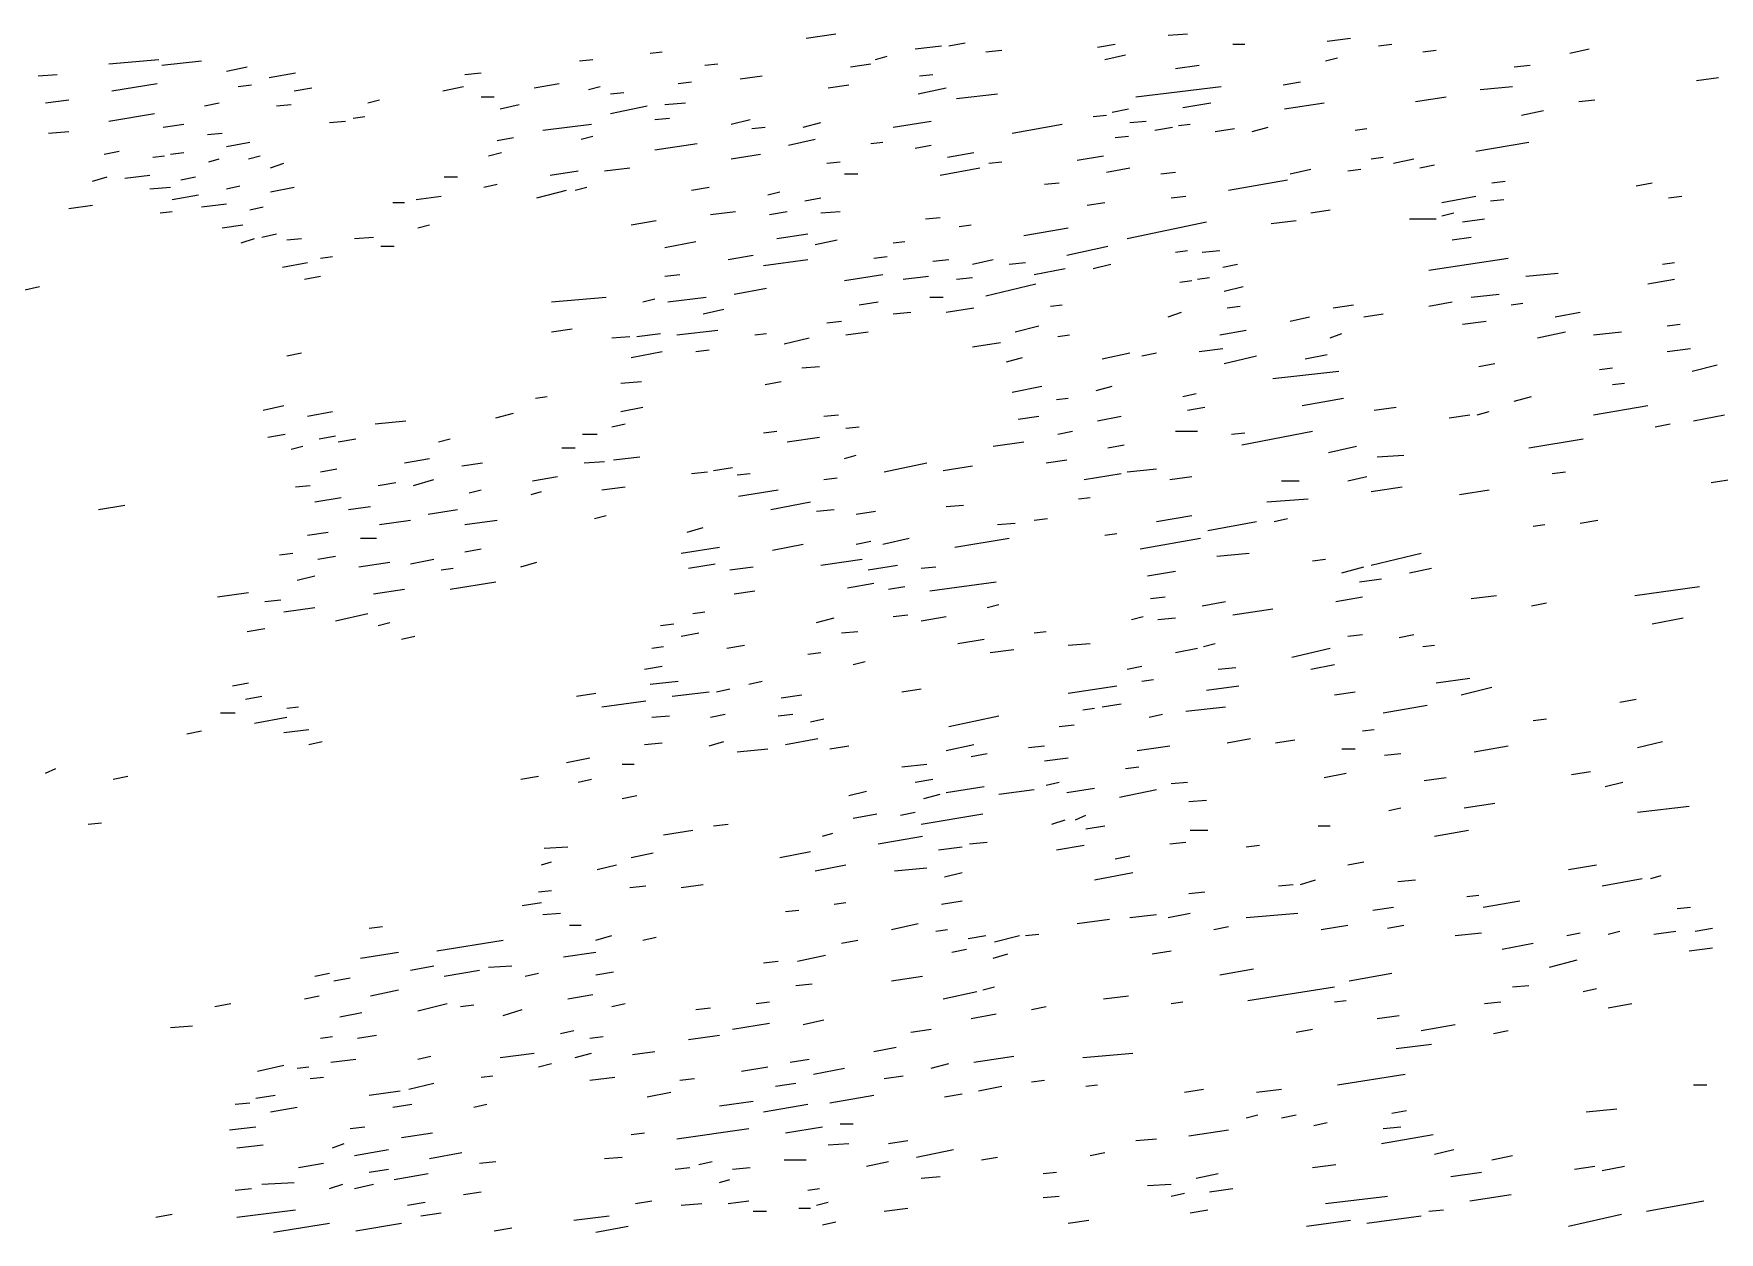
# Model space of a CAD drawing. Extents: x 0 to 599, y 0 to 600.
# Drawn here: x 151.5 to 361, y 451.2 to 600.2 of the extents above; entities that cross this region are included whole.
import ezdxf

# ---------------------------------------------------------------- set-up
doc = ezdxf.new("R2010")
doc.units = 0
doc.header["$MEASUREMENT"] = 0
doc.layers.add('LIMESTONE_FSET7', color=126, linetype='CONTINUOUS')

msp = doc.modelspace()

# ---------------------------------------------------------------- linework, layer by layer
at = {"layer": 'LIMESTONE_FSET7'}
for p, q in [((247.5, 599.63), (251.16, 600.19)), ((292.5, 600), (294.88, 600.19)), ((312.26, 599.25), (315.18, 599.63)), ((228.11, 597.75), (229.57, 597.94)), ((256.1, 597), (257.56, 597.38)), ((261.04, 598.32), (264.33, 598.69)), ((265.24, 598.69), (267.26, 599.06)), ((269.82, 597.94), (271.83, 598.13)), ((283.72, 598.5), (285.91, 598.88)), ((284.63, 597), (287.2, 597.57)), ((300.55, 598.88), (302.01, 598.88)), ((318.66, 598.69), (320.3, 598.88)), ((324.15, 597.94), (325.79, 598.13)), ((342.44, 597.75), (344.82, 598.32)), ((152.01, 594.95), (154.39, 595.13)), ((160.79, 596.44), (167.01, 597)), ((167.38, 596.26), (172.32, 596.82)), ((175.43, 595.51), (177.99, 596.07)), ((180.73, 594.76), (184.02, 595.32)), ((205.06, 595.13), (207.07, 595.32)), ((219.33, 596.82), (220.98, 597)), ((234.88, 596.26), (236.52, 596.44)), ((252.99, 596.07), (255.55, 596.44)), ((261.59, 594.95), (263.23, 595.13)), ((293.41, 595.88), (296.34, 596.26)), ((312.07, 596.82), (313.54, 597.19)), ((335.49, 596.07), (337.5, 596.26)), ((161.16, 593.07), (166.83, 594.01)), ((176.89, 593.64), (178.54, 593.82)), ((183.84, 593.07), (186.04, 593.45)), ((202.32, 593.07), (204.88, 593.64)), ((213.66, 593.45), (216.77, 594.01)), ((220.43, 593.26), (221.89, 593.64)), ((231.59, 594.01), (233.23, 594.2)), ((239.27, 594.57), (242.01, 594.95)), ((250.24, 593.45), (252.8, 593.82)), ((261.4, 592.7), (264.88, 593.45)), ((288.48, 592.32), (299.09, 593.64)), ((306.77, 593.82), (308.96, 594.2)), ((331.28, 593.26), (335.3, 593.64)), ((358.17, 594.38), (360.91, 594.76)), ((152.93, 591.58), (155.85, 591.95)), ((172.68, 591.2), (174.51, 591.58)), ((181.65, 591.2), (183.48, 591.39)), ((192.99, 591.58), (194.45, 591.95)), ((207.07, 592.32), (208.72, 592.32)), ((209.45, 590.83), (211.83, 591.39)), ((223.17, 592.7), (224.82, 592.89)), ((223.17, 590.27), (227.74, 591.2)), ((229.94, 591.39), (232.5, 591.58)), ((266.16, 592.14), (271.28, 592.7)), ((294.33, 591.01), (297.8, 591.58)), ((306.95, 590.83), (311.89, 591.58)), ((323.23, 591.76), (327.07, 592.32)), ((343.54, 591.76), (345.55, 591.95)), ((160.79, 589.33), (166.46, 590.27)), ((167.56, 588.58), (170.12, 588.95)), ((188.23, 589.14), (190.24, 589.33)), ((191.16, 589.7), (192.62, 589.89)), ((214.76, 588.21), (220.79, 588.95)), ((228.66, 589.52), (230.49, 589.7)), ((238.17, 588.95), (240.55, 589.52)), ((247.13, 588.58), (249.33, 589.14)), ((258.29, 588.58), (263.05, 589.33)), ((273.11, 587.83), (279.33, 588.95)), ((283.17, 589.89), (284.82, 590.08)), ((285.55, 590.45), (287.56, 590.83)), ((287.74, 589.14), (289.76, 589.33)), ((293.78, 588.77), (295.24, 588.95)), ((336.4, 590.08), (339.15, 590.64)), ((153.29, 587.83), (155.85, 588.02)), ((173.05, 587.64), (174.88, 587.83)), ((209.09, 586.9), (211.1, 587.27)), ((219.51, 587.08), (220.98, 587.46)), ((240.73, 588.39), (242.38, 588.58)), ((245.3, 586.33), (248.6, 587.08)), ((285.91, 587.27), (287.56, 587.46)), ((290.85, 588.21), (293.05, 588.58)), ((298.35, 588.02), (300.73, 588.39)), ((302.93, 588.02), (304.94, 588.58)), ((315.73, 588.21), (317.2, 588.39)), ((160.24, 585.21), (162.07, 585.59)), ((166.28, 584.84), (167.74, 585.02)), ((168.48, 585.21), (170.12, 585.4)), ((173.23, 584.27), (174.51, 584.65)), ((175.43, 586.15), (178.35, 586.71)), ((178.17, 584.65), (179.63, 585.02)), ((207.99, 585.02), (209.63, 585.4)), ((228.66, 585.77), (233.96, 586.52)), ((238.17, 584.65), (241.83, 585.21)), ((255.55, 586.52), (257.01, 586.71)), ((261.04, 585.96), (263.05, 586.33)), ((265.06, 584.84), (268.35, 585.4)), ((281.16, 584.46), (284.45, 585.02)), ((317.74, 584.65), (319.21, 584.84)), ((320.49, 584.09), (323.05, 584.65)), ((330.73, 585.59), (337.32, 586.71)), ((162.8, 582.22), (165.91, 582.59)), ((180.91, 583.53), (182.56, 584.09)), ((215.67, 582.59), (219.15, 583.15)), ((222.44, 583.15), (225.55, 583.53)), ((250.06, 584.09), (251.71, 584.27)), ((252.26, 582.78), (253.9, 582.78)), ((264.15, 582.59), (269.09, 583.53)), ((270.18, 584.09), (271.83, 584.27)), ((284.82, 582.96), (287.74, 583.53)), ((291.59, 582.78), (293.41, 582.96)), ((307.68, 582.78), (310.24, 583.34)), ((314.82, 583.15), (316.46, 583.34)), ((323.78, 583.53), (325.61, 583.9)), ((158.78, 581.84), (160.61, 582.4)), ((165.91, 580.9), (168.48, 581.09)), ((169.76, 582.03), (171.59, 582.4)), ((175.43, 580.9), (177.07, 581.28)), ((180.91, 580.53), (183.84, 581.09)), ((202.5, 582.4), (204.15, 582.4)), ((207.44, 581.09), (209.09, 581.47)), ((214.02, 579.78), (217.68, 580.72)), ((218.78, 580.72), (220.24, 581.09)), ((233.23, 580.72), (235.43, 581.09)), ((242.74, 580.16), (244.21, 580.53)), ((277.13, 581.47), (278.96, 581.65)), ((300, 580.72), (307.32, 582.03)), ((332.74, 581.65), (334.39, 581.84)), ((350.67, 581.28), (352.68, 581.65)), ((155.85, 578.47), (158.78, 578.85)), ((168.66, 579.59), (171.95, 580.16)), ((172.32, 578.66), (175.43, 579.03)), ((178.35, 578.28), (180, 578.66)), ((196.1, 579.22), (197.56, 579.22)), ((199.02, 579.59), (202.13, 579.97)), ((247.32, 579.41), (249.33, 579.78)), ((282.44, 578.85), (284.63, 579.22)), ((292.87, 579.78), (294.7, 579.97)), ((326.52, 579.22), (330.73, 579.97)), ((332.56, 579.41), (334.21, 579.59)), ((354.7, 579.78), (356.34, 579.97)), ((167.2, 577.91), (168.66, 578.1)), ((174.88, 576.04), (177.44, 576.41)), ((199.21, 576.04), (200.67, 576.41)), ((225.73, 576.41), (228.84, 576.97)), ((235.61, 577.72), (238.72, 578.1)), ((242.93, 577.72), (245.12, 578.1)), ((249.33, 577.91), (251.71, 578.1)), ((262.32, 577.16), (264.15, 577.35)), ((266.52, 576.22), (267.99, 576.41)), ((287.38, 574.73), (297.26, 576.79)), ((305.3, 576.6), (308.41, 576.97)), ((310.24, 577.91), (312.62, 578.28)), ((322.5, 577.16), (325.79, 577.16)), ((326.52, 577.54), (327.99, 577.91)), ((329.09, 576.79), (331.83, 577.16)), ((177.26, 574.17), (178.9, 574.73)), ((179.82, 574.91), (181.65, 575.29)), ((182.93, 574.54), (184.76, 574.73)), ((191.34, 574.73), (193.72, 574.91)), ((229.94, 573.6), (233.78, 574.35)), ((243.84, 574.73), (247.68, 575.29)), ((248.6, 573.98), (251.34, 574.54)), ((258.29, 574.17), (259.76, 574.35)), ((274.57, 575.1), (280.06, 576.04)), ((327.8, 574.54), (330.18, 574.91)), ((187.13, 572.29), (188.6, 572.48)), ((194.63, 573.79), (196.28, 573.79)), ((237.8, 572.11), (240.91, 572.67)), ((242.2, 571.36), (247.68, 572.11)), ((255.91, 572.29), (257.56, 572.48)), ((263.23, 571.92), (265.24, 572.11)), ((268.17, 571.54), (270.73, 572.11)), ((279.88, 572.67), (285, 573.79)), ((293.41, 573.04), (294.88, 573.23)), ((296.71, 573.04), (298.9, 573.23)), ((324.88, 570.8), (334.76, 572.29)), ((182.38, 571.17), (185.49, 571.73)), ((185.12, 569.67), (187.13, 570.05)), ((229.94, 570.05), (231.77, 570.23)), ((252.26, 569.49), (257.01, 570.23)), ((259.57, 569.67), (262.68, 570.05)), ((272.74, 571.54), (274.76, 571.73)), ((275.85, 570.23), (279.7, 570.98)), ((283.17, 570.98), (285.37, 571.54)), ((299.27, 571.17), (301.1, 571.54)), ((336.95, 570.05), (340.98, 570.42)), ((353.96, 571.54), (355.43, 571.73)), ((150.37, 568.36), (152.2, 568.74)), ((238.54, 567.8), (242.56, 568.55)), ((266.16, 569.67), (268.17, 569.86)), ((269.82, 567.61), (276.04, 569.11)), ((293.96, 569.3), (295.43, 569.49)), ((296.16, 569.67), (297.62, 569.86)), ((299.45, 568.17), (301.83, 568.74)), ((352.13, 569.11), (355.43, 569.67)), ((215.85, 566.86), (222.62, 567.43)), ((227.2, 566.86), (228.66, 567.24)), ((230.3, 566.86), (235.06, 567.43)), ((234.7, 565.37), (237.26, 565.93)), ((254.09, 566.49), (256.46, 566.86)), ((262.87, 567.43), (264.51, 567.43)), ((264.88, 565.55), (268.35, 566.12)), ((277.87, 566.3), (279.33, 566.49)), ((299.82, 566.12), (301.46, 566.3)), ((312.99, 566.12), (315.55, 566.49)), ((324.88, 566.3), (327.8, 566.86)), ((330.18, 567.43), (333.66, 567.8)), ((335.12, 566.49), (336.59, 566.68)), ((250.06, 564.24), (251.89, 564.43)), ((258.29, 565.37), (260.49, 565.55)), ((273.48, 563.12), (276.4, 563.87)), ((292.5, 564.99), (294.15, 565.55)), ((307.68, 564.43), (310.06, 564.99)), ((316.83, 564.99), (319.21, 565.37)), ((329.09, 564.06), (332.01, 564.43)), ((340.61, 564.99), (343.72, 565.55)), ((354.51, 563.87), (356.16, 564.06)), ((215.85, 563.12), (218.41, 563.49)), ((223.35, 562.37), (225.55, 562.56)), ((226.46, 562.56), (229.39, 562.93)), ((231.4, 562.75), (236.52, 563.31)), ((241.1, 562.75), (242.56, 562.93)), ((244.76, 561.62), (247.87, 562.37)), ((252.44, 562.75), (255.18, 563.12)), ((268.17, 561.25), (271.65, 561.81)), ((278.78, 562.56), (280.24, 562.75)), ((298.9, 562.75), (302.2, 563.31)), ((312.62, 562.37), (314.09, 562.93)), ((338.41, 562.37), (341.89, 563.12)), ((345.37, 562.75), (348.84, 563.12)), ((182.93, 560.12), (184.76, 560.5)), ((225.73, 559.94), (229.57, 560.69)), ((233.78, 560.69), (235.43, 560.87)), ((272.38, 559.38), (274.39, 559.94)), ((284.27, 559.75), (287.74, 560.5)), ((289.21, 560.12), (291.04, 560.5)), ((296.34, 560.69), (299.27, 561.06)), ((299.45, 559.19), (303.48, 560.12)), ((309.51, 559.75), (312.26, 560.31)), ((354.51, 560.69), (357.44, 561.06)), ((246.95, 558.63), (249.15, 558.81)), ((305.49, 557.32), (313.72, 558.25)), ((331.1, 558.81), (333.11, 559.19)), ((346.1, 558.44), (347.74, 558.63)), ((357.62, 558.25), (360.73, 559)), ((224.45, 556.76), (227.01, 556.94)), ((242.38, 556.57), (244.39, 556.94)), ((273.11, 555.63), (276.77, 556.38)), ((283.54, 555.82), (285.55, 556.38)), ((294.33, 555.07), (295.98, 555.44)), ((347.74, 556.57), (349.21, 556.76)), ((180, 553.39), (182.56, 553.95)), ((185.49, 552.64), (188.6, 553.2)), ((213.84, 554.88), (215.3, 555.07)), ((224.45, 553.2), (227.2, 553.76)), ((278.6, 554.7), (280.06, 554.88)), ((294.88, 553.39), (297.07, 553.76)), ((309.15, 553.95), (314.27, 554.88)), ((318.11, 553.39), (320.85, 553.76)), ((330.91, 552.82), (332.38, 553.2)), ((335.49, 554.51), (337.68, 555.07)), ((345.37, 552.82), (352.13, 553.95)), ((193.9, 551.7), (197.74, 552.07)), ((208.9, 552.45), (211.1, 553.01)), ((223.35, 551.33), (225, 551.7)), ((249.7, 552.64), (251.52, 552.82)), ((252.44, 551.14), (254.09, 551.33)), ((273.84, 552.26), (276.4, 552.64)), ((283.72, 552.07), (286.65, 552.64)), ((327.44, 552.45), (330, 552.82)), ((353.05, 551.33), (354.88, 551.7)), ((357.8, 552.07), (361.65, 552.82)), ((180.55, 550.02), (182.74, 550.39)), ((186.95, 549.83), (188.96, 550.2)), ((189.33, 549.45), (191.52, 549.83)), ((201.77, 549.45), (203.23, 549.83)), ((219.7, 550.39), (221.52, 550.39)), ((242.2, 550.58), (243.84, 550.76)), ((245.12, 549.45), (249.15, 550.02)), ((270.73, 548.89), (274.57, 549.45)), ((278.78, 550.39), (280.61, 550.76)), ((285, 548.71), (287.01, 549.08)), ((293.41, 550.76), (296.16, 550.76)), ((300.37, 550.39), (302.01, 550.58)), ((301.65, 549.08), (310.43, 550.76)), ((337.32, 548.71), (344.09, 549.83)), ((183.48, 548.52), (184.94, 548.89)), ((197.56, 546.83), (200.67, 547.39)), ((217.13, 548.71), (218.78, 548.71)), ((219.88, 546.83), (222.44, 547.02)), ((223.54, 547.21), (226.83, 547.58)), ((252.26, 547.39), (253.72, 547.77)), ((277.32, 546.83), (279.88, 547.21)), ((312.44, 548.14), (315.91, 548.89)), ((318.48, 547.58), (321.77, 547.77)), ((187.13, 545.71), (189.15, 546.08)), ((204.7, 546.46), (207.26, 546.83)), ((213.48, 544.59), (216.59, 545.15)), ((233.23, 545.52), (235.24, 545.71)), ((235.98, 545.9), (238.35, 546.27)), ((238.9, 545.34), (240.55, 545.52)), ((249.7, 544.77), (251.34, 544.96)), ((257.2, 545.71), (262.5, 546.83)), ((264.51, 545.9), (268.17, 546.46)), ((282.07, 544.77), (286.65, 545.52)), ((287.38, 545.71), (291.04, 546.08)), ((292.68, 544.77), (295.43, 545.15)), ((314.82, 544.59), (317.2, 545.15)), ((340.24, 545.52), (341.89, 545.71)), ((184.02, 543.84), (185.85, 544.03)), ((194.27, 544.03), (196.46, 544.4)), ((198.66, 544.03), (201.22, 544.77)), ((205.61, 543.09), (207.07, 543.46)), ((213.29, 542.9), (214.57, 543.28)), ((222.07, 543.46), (225, 543.84)), ((239.09, 542.71), (244.02, 543.46)), ((306.59, 544.59), (308.78, 544.59)), ((317.74, 543.28), (321.59, 543.84)), ((328.72, 542.9), (332.38, 543.46)), ((360, 544.4), (362.38, 544.77)), ((159.51, 541.03), (162.8, 541.59)), ((186.4, 541.97), (189.7, 542.53)), ((190.61, 541.03), (193.35, 541.4)), ((200.49, 540.47), (204.15, 541.03)), ((243.11, 541.03), (248.05, 541.97)), ((248.78, 540.84), (250.98, 541.03)), ((253.72, 540.47), (256.1, 540.84)), ((264.88, 541.4), (267.07, 541.59)), ((281.34, 542.34), (282.8, 542.53)), ((304.76, 541.97), (309.88, 542.34)), ((194.45, 539.16), (198.29, 539.72)), ((205.06, 539.16), (209.09, 539.72)), ((221.16, 539.91), (222.62, 540.28)), ((232.68, 538.22), (234.7, 538.78)), ((271.28, 539.16), (273.48, 539.34)), ((275.85, 539.72), (277.5, 539.91)), ((291.04, 539.53), (295.43, 540.28)), ((297.44, 538.41), (303.48, 539.53)), ((305.67, 539.53), (307.32, 539.91)), ((337.87, 538.97), (339.33, 539.16)), ((343.72, 539.34), (345.91, 539.72)), ((185.49, 537.85), (188.05, 538.22)), ((192.07, 537.47), (194.09, 537.47)), ((243.29, 535.98), (247.13, 536.72)), ((253.72, 536.72), (255.55, 537.1)), ((257.01, 536.72), (260.3, 537.47)), ((265.98, 536.35), (272.74, 537.47)), ((284.63, 537.85), (286.1, 538.03)), ((289.02, 536.16), (296.52, 537.47)), ((182.01, 535.41), (183.66, 535.6)), ((186.77, 534.85), (188.96, 535.23)), ((191.89, 533.92), (195.73, 534.48)), ((198.29, 534.29), (201.22, 534.85)), ((205.06, 535.79), (207.07, 536.16)), ((212.01, 533.92), (214.02, 534.48)), ((231.95, 535.6), (236.71, 536.35)), ((249.33, 534.1), (254.45, 534.85)), ((298.54, 535.23), (302.56, 535.6)), ((310.43, 534.66), (312.07, 534.85)), ((317.74, 534.1), (323.96, 535.6)), ((184.21, 532.23), (186.4, 532.79)), ((202.13, 533.54), (203.6, 533.73)), ((232.87, 533.73), (236.16, 534.29)), ((237.99, 533.54), (240.91, 533.92)), ((255.18, 533.54), (258.84, 534.1)), ((261.77, 533.73), (263.6, 533.92)), ((289.94, 532.79), (293.41, 533.35)), ((314.09, 533.17), (316.83, 533.92)), ((316.28, 532.04), (319.02, 532.42)), ((322.5, 533.17), (325.24, 533.73)), ((174.33, 530.17), (178.17, 530.73)), ((193.72, 530.55), (197.56, 531.11)), ((203.23, 531.11), (208.9, 532.04)), ((238.54, 530.55), (241.1, 530.92)), ((252.62, 531.29), (255.91, 531.86)), ((257.74, 531.11), (259.76, 531.48)), ((262.87, 530.92), (271.1, 532.04)), ((290.3, 529.98), (292.13, 530.17)), ((313.35, 529.61), (316.65, 530.17)), ((330.18, 529.98), (333.29, 530.36)), ((350.49, 530.36), (358.54, 531.48)), ((180.18, 529.61), (182.2, 529.8)), ((182.56, 528.3), (186.4, 528.86)), ((188.96, 527.18), (192.99, 528.11)), ((233.41, 528.11), (234.88, 528.3)), ((270, 528.86), (271.46, 529.24)), ((296.71, 529.05), (299.63, 529.61)), ((300.55, 527.93), (305.49, 528.67)), ((337.68, 529.05), (339.51, 529.42)), ((177.99, 525.87), (180.18, 526.24)), ((194.27, 526.61), (195.73, 526.99)), ((229.39, 526.61), (231.04, 526.8)), ((248.78, 526.99), (250.98, 527.55)), ((258.29, 527.74), (260.12, 527.93)), ((261.77, 527.18), (264.88, 527.74)), ((287.93, 527.36), (289.39, 527.74)), ((291.22, 527.36), (293.41, 527.55)), ((352.68, 526.8), (356.52, 527.55)), ((197.2, 524.93), (198.84, 525.3)), ((228.29, 523.81), (229.76, 523.99)), ((231.95, 525.3), (234.15, 525.68)), ((237.62, 523.81), (239.82, 524.18)), ((251.89, 525.68), (253.9, 525.87)), ((266.34, 524.37), (269.63, 524.93)), ((275.85, 525.68), (277.32, 525.87)), ((280.06, 524.18), (282.8, 524.37)), ((296.89, 523.99), (298.35, 524.37)), ((314.82, 525.3), (316.65, 525.49)), ((321.22, 525.12), (323.05, 525.49)), ((324.15, 523.99), (325.61, 524.18)), ((247.68, 523.06), (249.33, 523.25)), ((253.35, 521.75), (254.82, 522.12)), ((270.37, 523.25), (273.29, 523.62)), ((293.41, 523.25), (296.16, 523.81)), ((307.87, 522.68), (312.62, 523.81)), ((227.38, 521.19), (229.57, 521.56)), ((228.11, 519.31), (231.59, 519.69)), ((240.37, 519.31), (242.01, 519.69)), ((287.38, 521.19), (289.21, 521.56)), ((289.21, 519.69), (290.67, 519.88)), ((298.72, 521.19), (300.91, 521.37)), ((310.24, 521.19), (313.17, 521.75)), ((325.79, 519.5), (330, 520.06)), ((176.16, 519.13), (178.17, 519.5)), ((177.8, 517.44), (179.82, 517.82)), ((218.96, 517.82), (221.34, 518.19)), ((230.85, 517.82), (235.43, 518.38)), ((236.34, 518.38), (237.99, 518.75)), ((244.39, 517.63), (246.95, 518)), ((259.39, 518.38), (261.77, 518.75)), ((280.06, 518.19), (286.1, 519.13)), ((297.26, 518.56), (301.28, 519.13)), ((313.17, 518), (315.73, 518.38)), ((328.9, 518), (332.74, 518.94)), ((174.7, 515.76), (176.52, 515.76)), ((182.93, 516.32), (184.39, 516.51)), ((222.07, 516.51), (227.56, 517.25)), ((235.61, 515.2), (237.44, 515.57)), ((244.02, 515.38), (245.85, 515.57)), ((281.89, 516.13), (283.35, 516.32)), ((284.27, 516.51), (286.65, 516.88)), ((290.12, 515.2), (291.77, 515.57)), ((294.7, 515.94), (299.63, 516.51)), ((319.21, 515.76), (324.7, 516.69)), ((348.66, 517.07), (350.67, 517.44)), ((170.49, 513.14), (172.32, 513.51)), ((178.9, 514.45), (182.93, 515.2)), ((182.56, 513.32), (185.67, 513.7)), ((228.29, 515.2), (230.49, 515.38)), ((248.05, 514.63), (249.7, 515.01)), ((265.24, 514.07), (271.46, 515.38)), ((278.96, 514.07), (280.79, 514.26)), ((316.65, 513.51), (318.11, 513.7)), ((337.87, 514.82), (339.51, 515.01)), ((185.67, 511.83), (187.32, 512.2)), ((227.38, 511.83), (229.57, 512.01)), ((235.43, 511.64), (237.26, 512.2)), ((244.94, 511.83), (248.96, 512.57)), ((250.43, 511.26), (252.8, 511.64)), ((264.88, 511.08), (268.35, 511.83)), ((275.12, 511.45), (277.13, 511.64)), ((288.66, 511.08), (292.68, 511.64)), ((299.82, 512.01), (302.74, 512.57)), ((305.85, 512.01), (308.23, 512.39)), ((330.55, 510.89), (334.76, 511.64)), ((350.85, 511.45), (353.96, 512.2)), ((217.68, 509.58), (220.61, 510.14)), ((224.63, 509.39), (226.1, 509.39)), ((238.9, 510.89), (242.74, 511.26)), ((259.39, 509.02), (262.5, 509.39)), ((267.99, 510.33), (270, 510.7)), ((277.13, 509.77), (280.06, 510.14)), ((314.09, 511.26), (315.73, 511.26)), ((319.39, 510.51), (321.4, 510.7)), ((152.93, 508.27), (154.21, 508.83)), ((161.34, 507.52), (163.17, 507.89)), ((212.01, 507.52), (214.21, 507.89)), ((219.15, 507.15), (220.79, 507.52)), ((261.04, 507.15), (263.23, 507.52)), ((277.32, 506.77), (278.96, 507.15)), ((287.2, 508.83), (288.84, 509.02)), ((292.87, 506.96), (294.88, 507.15)), ((311.89, 507.71), (314.63, 508.27)), ((324.33, 507.33), (327.07, 507.71)), ((342.62, 508.08), (345, 508.46)), ((346.83, 506.58), (349.02, 507.15)), ((224.63, 505.09), (226.46, 505.46)), ((252.8, 505.46), (255, 506.02)), ((262.13, 505.09), (264.15, 505.65)), ((264.88, 505.83), (269.63, 506.58)), ((271.46, 505.65), (275.85, 506.21)), ((279.88, 505.83), (283.35, 506.4)), ((286.46, 505.27), (291.04, 506.21)), ((253.35, 502.65), (256.28, 503.21)), ((259.21, 503.03), (261.04, 503.4)), ((261.77, 501.9), (269.45, 503.21)), ((280.98, 502.46), (282.26, 503.03)), ((295.06, 504.71), (297.26, 504.9)), ((319.94, 503.59), (321.4, 503.96)), ((329.27, 503.96), (333.11, 504.52)), ((350.85, 503.4), (357.26, 504.15)), ((158.23, 501.9), (159.88, 502.09)), ((229.76, 500.59), (233.41, 501.15)), ((235.98, 501.72), (237.8, 501.9)), ((278.05, 501.9), (279.7, 502.46)), ((282.26, 501.34), (284.63, 501.72)), ((295.24, 501.15), (297.44, 501.15)), ((311.16, 501.72), (312.62, 501.72)), ((325.61, 500.41), (329.82, 501.15)), ((214.94, 498.91), (217.87, 499.1)), ((249.51, 500.41), (250.79, 500.78)), ((256.46, 499.47), (261.95, 500.41)), ((263.96, 498.72), (266.89, 499.1)), ((267.8, 499.47), (270, 499.66)), ((278.6, 498.72), (282.07, 499.28)), ((292.68, 499.47), (294.7, 499.66)), ((302.2, 499.1), (303.84, 499.28)), ((214.57, 496.85), (215.85, 497.22)), ((221.52, 496.29), (223.9, 496.85)), ((225.73, 497.78), (228.48, 498.35)), ((244.21, 497.78), (248.05, 498.53)), ((248.6, 496.1), (252.44, 496.85)), ((285.91, 497.6), (287.74, 497.97)), ((314.82, 496.85), (316.83, 497.22)), ((342.26, 496.29), (345.73, 496.85)), ((258.48, 496.1), (262.5, 496.47)), ((264.7, 495.35), (266.89, 495.91)), ((283.35, 494.98), (288.11, 495.91)), ((308.96, 494.42), (310.79, 494.98)), ((321.04, 494.79), (323.23, 494.98)), ((346.46, 494.23), (351.4, 495.16)), ((352.5, 495.16), (353.78, 495.54)), ((214.21, 493.48), (215.85, 493.67)), ((225.55, 494.04), (227.56, 494.23)), ((231.95, 494.04), (234.7, 494.42)), ((295.06, 493.29), (297.07, 493.48)), ((306.22, 494.23), (308.05, 494.42)), ((329.63, 492.92), (331.1, 493.1)), ((212.2, 491.79), (214.57, 492.17)), ((214.76, 490.67), (216.95, 490.86)), ((244.94, 491.05), (246.59, 491.23)), ((250.98, 491.98), (252.44, 492.17)), ((264.33, 491.98), (266.89, 492.36)), ((287.74, 490.3), (291.04, 490.67)), ((292.5, 490.3), (295.24, 490.86)), ((302.2, 490.3), (308.6, 490.86)), ((317.93, 491.23), (320.49, 491.61)), ((331.65, 491.61), (336.22, 492.36)), ((355.79, 491.42), (357.44, 491.61)), ((193.17, 488.99), (194.82, 489.17)), ((218.05, 489.36), (219.51, 489.36)), ((258.11, 488.8), (261.4, 489.55)), ((263.6, 488.61), (265.06, 488.8)), ((274.76, 488.05), (276.4, 488.24)), ((281.16, 489.55), (285.18, 490.11)), ((298.17, 488.8), (300, 489.17)), ((311.52, 488.8), (314.82, 489.36)), ((319.76, 488.99), (321.77, 489.36)), ((328.17, 488.05), (331.46, 488.42)), ((342.07, 488.05), (343.72, 488.42)), ((347.2, 488.24), (348.66, 488.61)), ((352.87, 488.24), (355.61, 488.61)), ((357.99, 488.61), (360.18, 488.99)), ((201.59, 486.18), (209.82, 487.49)), ((221.34, 487.49), (223.35, 488.05)), ((227.2, 487.49), (228.84, 487.86)), ((251.89, 487.11), (253.9, 487.49)), ((265.61, 485.99), (267.44, 486.37)), ((267.62, 487.68), (269.82, 488.05)), ((270.91, 487.3), (274.02, 488.05)), ((290.49, 485.8), (292.87, 486.18)), ((334.02, 486.37), (337.87, 487.11)), ((357.26, 486.18), (360.18, 486.55)), ((192.07, 485.24), (196.83, 485.99)), ((198.29, 483.74), (201.22, 484.31)), ((207.99, 484.12), (210.91, 484.31)), ((217.32, 485.43), (221.34, 485.99)), ((242.2, 484.68), (244.02, 484.87)), ((246.4, 484.87), (249.88, 485.62)), ((270.73, 485.24), (272.56, 485.8)), ((339.88, 484.12), (343.35, 485.05)), ((186.4, 483), (188.23, 483.37)), ((188.78, 482.43), (190.79, 482.81)), ((202.5, 483), (206.89, 483.74)), ((212.56, 483), (214.21, 483.37)), ((221.34, 483.18), (223.54, 483.56)), ((246.22, 481.87), (248.23, 482.06)), ((258.11, 482.43), (261.95, 483)), ((298.9, 483.18), (303.11, 483.93)), ((315, 482.43), (320.3, 483.37)), ((185.12, 480.19), (186.95, 480.56)), ((193.35, 480.56), (196.83, 481.31)), ((217.87, 480.19), (220.98, 480.75)), ((264.51, 480.19), (268.72, 481.12)), ((269.45, 481.31), (270.91, 481.68)), ((284.45, 480.19), (287.56, 480.56)), ((302.38, 480), (313.17, 481.68)), ((313.17, 479.81), (314.63, 480)), ((335.3, 481.68), (337.32, 481.87)), ((344.09, 481.12), (345.73, 481.5)), ((173.96, 479.25), (175.98, 479.63)), ((189.51, 477.94), (192.26, 478.5)), ((199.21, 478.69), (202.87, 479.63)), ((204.51, 479.25), (206.16, 479.44)), ((209.82, 478.13), (212.2, 478.88)), ((223.35, 479.25), (225, 479.63)), ((233.78, 478.88), (235.61, 479.06)), ((241.28, 479.63), (242.93, 479.81)), ((267.99, 477.75), (271.1, 478.32)), ((275.49, 478.88), (277.32, 479.25)), ((292.87, 479.63), (294.33, 479.81)), ((318.48, 477.75), (321.22, 478.13)), ((331.83, 479.63), (333.84, 479.81)), ((347.2, 479.06), (350.12, 479.63)), ((168.48, 476.63), (171.22, 476.82)), ((191.71, 475.32), (194.09, 475.69)), ((216.95, 475.88), (218.6, 476.26)), ((232.87, 475.13), (236.71, 475.69)), ((238.35, 476.44), (242.93, 477.19)), ((247.13, 477), (249.7, 477.57)), ((260.49, 476.07), (263.05, 476.44)), ((308.41, 476.07), (310.43, 476.44)), ((323.96, 476.26), (328.17, 477)), ((332.93, 475.88), (334.76, 476.26)), ((187.13, 475.32), (188.6, 475.51)), ((220.61, 475.32), (222.26, 475.51)), ((225.91, 473.26), (228.66, 473.64)), ((255.91, 473.64), (258.66, 474.2)), ((320.85, 474.01), (325.24, 474.57)), ((179.27, 471.2), (182.56, 471.95)), ((184.21, 471.58), (185.67, 471.76)), ((188.41, 472.32), (191.52, 472.7)), ((199.21, 472.7), (200.85, 473.07)), ((209.45, 472.89), (213.66, 473.45)), ((214.21, 471.76), (215.85, 472.14)), ((218.78, 472.89), (220.79, 473.45)), ((239.45, 471.2), (242.74, 471.76)), ((245.49, 472.32), (247.87, 472.7)), ((248.41, 470.83), (252.26, 471.58)), ((263.05, 471.58), (265.24, 472.14)), ((268.35, 472.32), (273.29, 473.07)), ((281.89, 472.89), (288.11, 473.45)), ((185.85, 470.27), (187.5, 470.45)), ((198.11, 468.95), (201.22, 469.7)), ((207.07, 470.45), (208.54, 470.64)), ((220.61, 470.08), (223.72, 470.45)), ((231.77, 470.08), (233.6, 470.27)), ((243.66, 469.33), (246.22, 469.7)), ((257.2, 470.27), (259.57, 470.64)), ((275.49, 469.89), (277.13, 470.08)), ((282.26, 469.33), (283.72, 469.52)), ((313.54, 469.52), (321.95, 470.83)), ((357.8, 469.52), (359.45, 469.52)), ((179.09, 467.83), (181.46, 468.21)), ((193.17, 468.21), (197.01, 468.77)), ((227.74, 468.02), (230.67, 468.58)), ((236.71, 466.9), (240.91, 467.46)), ((250.43, 467.27), (255.91, 468.21)), ((264.7, 468.02), (266.89, 468.39)), ((268.9, 468.77), (271.83, 469.33)), ((294.51, 468.58), (296.89, 468.95)), ((303.48, 468.58), (306.59, 468.95)), ((176.52, 467.08), (178.35, 467.27)), ((180.91, 466.15), (184.21, 466.71)), ((196.1, 466.71), (198.48, 467.08)), ((206.16, 466.71), (207.8, 467.08)), ((242.2, 466.15), (247.68, 467.08)), ((302.2, 465.4), (303.66, 465.77)), ((306.59, 465.4), (308.41, 465.77)), ((320.3, 465.96), (322.13, 466.33)), ((344.45, 466.15), (348.29, 466.52)), ((175.79, 463.9), (179.09, 464.27)), ((190.79, 464.09), (192.62, 464.27)), ((197.2, 462.96), (201.04, 463.53)), ((225.73, 463.34), (227.38, 463.53)), ((231.4, 462.78), (240.37, 464.09)), ((244.94, 463.53), (249.51, 464.27)), ((251.71, 464.65), (253.35, 464.65)), ((295.06, 463.15), (300, 463.9)), ((310.61, 464.46), (312.26, 464.84)), ((319.02, 462.22), (325.43, 463.34)), ((319.21, 464.09), (321.4, 464.27)), ((176.71, 461.65), (180, 462.03)), ((188.6, 461.65), (190.06, 462.22)), ((191.34, 460.72), (195.55, 461.47)), ((200.67, 460.34), (204.7, 461.09)), ((250.24, 462.03), (252.8, 462.22)), ((257.74, 462.22), (260.12, 462.59)), ((261.22, 460.53), (265.79, 461.47)), ((282.8, 460.72), (284.63, 461.09)), ((288.48, 462.59), (291.04, 462.78)), ((325.61, 460.9), (327.99, 461.47)), ((184.39, 459.22), (187.5, 459.78)), ((193.17, 458.66), (195.55, 459.03)), ((206.89, 459.78), (208.9, 459.97)), ((222.44, 460.34), (224.63, 460.53)), ((231.22, 459.03), (233.05, 459.22)), ((234.15, 459.59), (235.79, 459.97)), ((238.35, 459.03), (240.55, 459.22)), ((244.76, 460.16), (247.5, 460.16)), ((255, 459.41), (257.74, 459.97)), ((269.27, 460.16), (271.28, 460.53)), ((310.43, 459.22), (313.35, 459.59)), ((332.74, 460.16), (335.3, 460.72)), ((342.99, 459.03), (345.55, 459.41)), ((346.46, 458.85), (349.21, 459.41)), ((179.82, 457.16), (183.84, 457.35)), ((188.23, 456.6), (189.88, 457.16)), ((191.34, 456.6), (193.72, 457.16)), ((196.28, 457.72), (200.49, 458.47)), ((236.71, 457.35), (237.99, 457.72)), ((261.77, 457.91), (264.15, 458.1)), ((276.95, 458.47), (278.6, 458.66)), ((289.94, 456.97), (292.87, 457.16)), ((295.98, 457.91), (298.72, 458.47)), ((327.62, 458.1), (331.46, 458.66)), ((176.52, 456.41), (178.54, 456.6)), ((197.93, 454.54), (200.12, 454.91)), ((204.88, 455.85), (207.07, 456.22)), ((226.28, 454.73), (228.29, 455.1)), ((231.95, 454.54), (234.51, 454.73)), ((237.8, 454.73), (240.37, 455.1)), ((247.68, 456.41), (249.15, 456.6)), ((248.78, 454.54), (250.24, 454.91)), ((276.95, 455.48), (278.96, 455.66)), ((292.87, 455.66), (294.51, 456.04)), ((297.62, 456.22), (300.55, 456.6)), ((312.07, 454.73), (319.76, 455.66)), ((330, 455.1), (335.12, 455.85)), ((351.95, 453.79), (359.09, 455.1)), ((166.65, 453.04), (168.66, 453.42)), ((176.71, 453.04), (184.02, 453.98)), ((199.57, 453.23), (202.13, 453.6)), ((218.6, 452.67), (222.99, 453.23)), ((240.91, 453.79), (242.56, 453.79)), ((246.59, 454.17), (248.05, 454.17)), ((257.2, 453.79), (260.12, 454.17)), ((280.06, 452.29), (282.62, 452.67)), ((295.24, 453.6), (297.44, 453.98)), ((309.7, 451.92), (315.18, 452.67)), ((317.2, 452.29), (323.96, 453.23)), ((324.88, 453.79), (326.71, 453.98)), ((342.26, 451.92), (348.84, 453.42)), ((181.28, 451.17), (188.23, 452.29)), ((191.52, 451.36), (197.2, 452.29)), ((208.72, 451.36), (210.91, 451.73)), ((221.34, 451.17), (225.37, 451.92)), ((249.51, 452.11), (251.16, 452.48))]:
    msp.add_line(p, q, dxfattribs=at)

doc.saveas('drawing.dxf')
